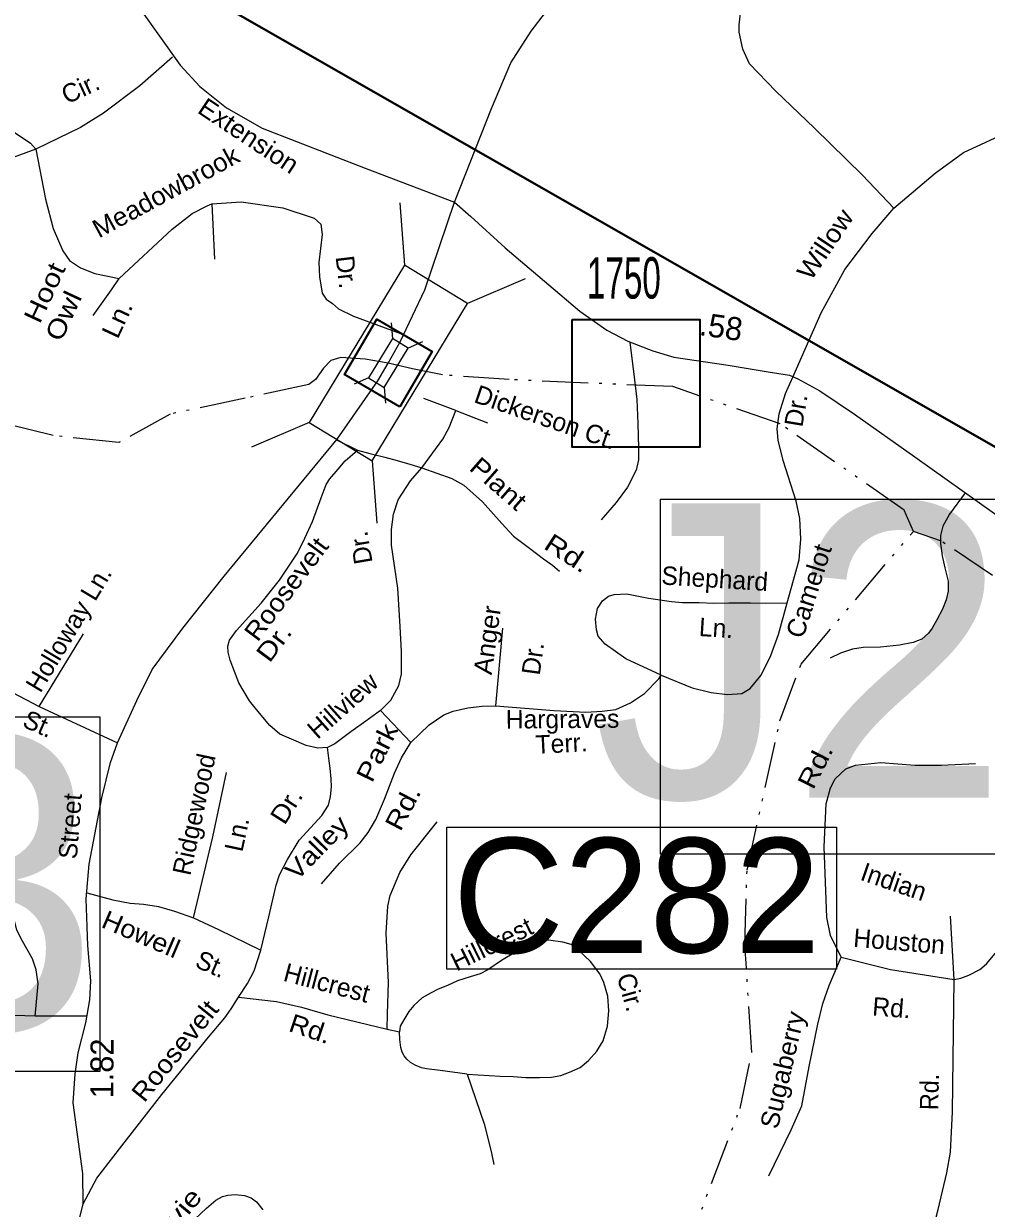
# Model space of a CAD drawing. Extents: x 583375 to 614032, y 233088 to 276691.
# Drawn here: x 606038 to 607084, y 240660 to 241948 of the extents above; entities that cross this region are included whole.
import ezdxf
from ezdxf.enums import TextEntityAlignment as Align

# ---------------------------------------------------------------- set-up
doc = ezdxf.new("R2010")
doc.units = 0
doc.header["$LTSCALE"] = 10
doc.linetypes.add('DASH_DOUBLE_DOT', pattern=[9.2, 5, -1.2, 0.3, -1.2, 0.3, -1.2])
doc.linetypes.add('LONG_DASHED', pattern=[7.5, 6, -1.5])
for name, color, linetype, lineweight in [('10', 7, 'Continuous', 40), ('11', 7, 'Continuous', 40), ('17', 7, 'Continuous', 13), ('31', 7, 'Continuous', 35), ('32', 7, 'Continuous', 25), ('35', 7, 'Continuous', 13), ('4', 7, 'Continuous', 35), ('50', 7, 'Continuous', 13), ('56', 7, 'Continuous', 40), ('59', 7, 'DASH_DOUBLE_DOT', 13)]:
    doc.layers.add(name, color=color, linetype=linetype, lineweight=lineweight)
doc.layers.add('8', color=7, linetype='Continuous')

msp = doc.modelspace()

# ---------------------------------------------------------------- linework, layer by layer
at = {"layer": '31'}
msp.add_lwpolyline([(606446.88, 241531.65), (606386.83, 241566.62), (606421.83, 241626.71), (606481.87, 241591.74)], close=True, dxfattribs=at)
at = {"layer": '31', "lineweight": 25}
msp.add_lwpolyline([(606498.04, 241074.42), (606921.64, 241074.42), (606921.64, 240920.27), (606498.04, 240920.27)], close=True, dxfattribs=at)
at = {"layer": '32'}
for points in [[(606506.26, 241753.89), (606546.59, 241855.71), (606567.66, 241905.62), (606589.82, 241940.01), (606620.86, 241981.04), (606762.74, 242159.61), (606937.32, 242377.45), (606953.81, 242394.66), (606992.14, 242421.21), (607079.62, 242477.28), (607184.8, 242547.11), (607247.66, 242593.97), (607288.29, 242629.31)], [(606142.66, 241995.24), (606208.3, 241903.13), (606229.55, 241879.82), (606258.56, 241856.75), (606297.24, 241834.42), (606409.07, 241791.12), (606506.26, 241753.89)], [(606434.35, 241579.18), (606447.11, 241602.29), (606474.21, 241658.71), (606506.26, 241753.89)], [(606506.26, 241753.89), (606523.95, 241738.33), (606561.45, 241704.45), (606613.54, 241660.16), (606642.7, 241635.66), (606671.87, 241614.82), (606694.78, 241602.83), (606721.87, 241592.41), (606744.78, 241585.63), (606803.64, 241576.77), (606847.39, 241569.48), (606870.3, 241565.83), (606879.42, 241562.02), (606903.38, 241548.99), (606940.87, 241523.46), (607006.5, 241477.08), (607093.22, 241415.42), (607214.57, 241330.37), (607236.44, 241317.86), (607255.19, 241310.57), (607284.88, 241301.19), (607325.77, 241292.85), (607346.53, 241290.64), (607363.18, 241288.42)], [(606097.39, 240642.82), (606102.81, 240665.07), (606102.27, 240698.16), (606091.97, 240774.66), (606094.14, 240806.45), (606097.39, 240829.24), (606105.52, 240861.79), (606109.86, 240886.74), (606110.94, 240907.36), (606107.69, 240945.88), (606106.06, 240996.72), (606109.32, 241034.15), (606122.87, 241106.31), (606132.63, 241144.83), (606140.16, 241166.32), (606161.1, 241212.37), (606177.91, 241246.01), (606210.98, 241291.04), (606255.98, 241347.46), (606378.79, 241496.39), (606422.96, 241559.76), (606434.35, 241579.18)]]:
    msp.add_lwpolyline(points, dxfattribs=at)
at = {"layer": '35'}
for p, q in [((606507.67, 241527.44), (606473.01, 241540.61)), ((606378.08, 241495.53), (606401.02, 241484.25)), ((606054.88, 241205.6), (606140.16, 241166.32)), ((606426.06, 241201.28), (606458.91, 241166.59)), ((607049.42, 240908.83), (607045.45, 240977.92)), ((606106.98, 240869.09), (606050.72, 240869.09))]:
    msp.add_line(p, q, dxfattribs=at)
for points in [[(606983.65, 241747.54), (606949.86, 241783.4), (606897.65, 241834.62), (606855.67, 241874.57), (606827.01, 241904.28), (606819.84, 241920.26), (606815.75, 241938.7), (606815.75, 241946.89), (606817.79, 241965.33), (606823.94, 241974.55), (606836.22, 241986.85), (606846.46, 241990.94), (606857.72, 241995.04), (606874.1, 241997.09), (606908.91, 241998.12), (606929.39, 242002.21), (606945.77, 242007.34), (606956.58, 242012.74)], [(606199.75, 241911.55), (606164.2, 241880.42), (606124.93, 241850.78), (606099.75, 241835.21), (606051.18, 241811.55)], [(606983.65, 241747.54), (607028.7, 241785.45), (607059.41, 241807.98), (607112.65, 241832.57), (607162.81, 241852.03), (607191.48, 241860.23), (607232.43, 241871.5), (607265.19, 241874.57), (607284.96, 241878.05)], [(606016.78, 241837.43), (606045.67, 241818.16), (606051.18, 241811.55), (605993.82, 241790.74)], [(606051.18, 241811.55), (606061.97, 241757.38), (606070.12, 241725.51), (606080.49, 241701.05), (606087.9, 241690.67), (606099.75, 241682.52), (606115.3, 241676.59), (606141.93, 241670.98)], [(606141.93, 241670.98), (606199.6, 241724.84), (606221.08, 241741.89), (606237.38, 241750.04), (606242.57, 241752.27), (606245.53, 241692.23)], [(606242.57, 241752.27), (606274.42, 241754.49), (606319.61, 241747.82), (606353.68, 241736.7), (606361.09, 241730.03), (606362.57, 241718.91), (606358.87, 241688.52), (606359.61, 241672.96), (606362.57, 241655.17), (606367.01, 241648.5), (606373.68, 241644.05), (606380.35, 241638.12), (606396.65, 241629.97), (606451.46, 241609.95)], [(606873.93, 241563.84), (606904.82, 241633.83), (606930.41, 241680.95), (606960.1, 241719.88), (606983.65, 241747.54)], [(606113.68, 241630.71), (606133.68, 241658.87), (606141.93, 241670.98)], [(606696.79, 241601.86), (606702.07, 241560.79), (606704.41, 241539.67), (606705.59, 241513.27), (606706.17, 241486.86), (606706.17, 241473.96), (606703.83, 241462.81), (606694.45, 241444.03), (606682.13, 241427.61), (606665.71, 241408.83)], [(606867.96, 241318.42), (606880.74, 241365.18), (606882.84, 241387.72), (606881.79, 241410.26), (606877.6, 241429.13), (606863.45, 241473.16), (606858.22, 241495.18), (606857.17, 241507.76), (606859.26, 241524.01), (606866.07, 241546.02), (606873.93, 241563.84)], [(606470.82, 241465.11), (606493.63, 241496.27), (606500.65, 241509.01), (606507.67, 241527.44), (606542.33, 241514.27)], [(606368.41, 241161.25), (606357.7, 241160.3), (606345.09, 241163.46), (606329.03, 241170.08), (606316.43, 241175.75), (606305.71, 241184.89), (606294.37, 241198.45), (606283.66, 241212), (606272, 241231.55), (606262.55, 241256.14), (606260.35, 241264.65), (606260.03, 241271.27), (606261.92, 241277.89), (606269.48, 241288.29), (606296.26, 241317.89), (606316.11, 241343.11), (606335.64, 241372.27), (606343.83, 241388.66), (606352.02, 241406.94), (606361.48, 241432.48), (606366.83, 241446.98), (606370.93, 241453.28), (606379.75, 241463.88), (606387.62, 241472.7), (606401.02, 241484.25)], [(606401.02, 241484.25), (606414.4, 241480.9), (606430.47, 241476.8), (606444.02, 241473.33), (606457.88, 241469.23), (606470.82, 241465.11)], [(606426.06, 241201.28), (606437.16, 241212.53), (606445.9, 241228.66), (606448.59, 241240.76), (606448.59, 241265.64), (606447.24, 241292.53), (606444.56, 241334.21), (606437.84, 241381.28), (606437.84, 241398.08), (606439.85, 241414.89), (606445.23, 241430.35), (606458.67, 241451.2), (606470.82, 241465.11)], [(606470.82, 241465.11), (606503.29, 241453.74), (606516.45, 241446.27), (606536.63, 241428.27), (606557.69, 241404.57), (606570.41, 241390.96), (606587.96, 241377.79), (606602.88, 241366.38), (606612.97, 241359.35), (606620.43, 241352.77)], [(607061.46, 241438), (607044.39, 241414.68), (607037.01, 241401.96), (607034.55, 241391.7), (607034.55, 241383.09), (607036.19, 241369.55), (607039.06, 241356.42), (607042.75, 241342.07), (607042.75, 241330.99), (607040.7, 241321.56), (607036.6, 241311.71), (607030.45, 241299.81), (607025.53, 241290.79), (607021.43, 241285.46), (607014.05, 241278.89), (607004.62, 241275.2), (606989.86, 241272.33), (606969.36, 241270.28), (606950.51, 241269.87), (606939.03, 241268.23), (606925.91, 241263.71), (606914.43, 241258.38)], [(606730.94, 241239.97), (606692.47, 241257.62), (606669.94, 241273.35), (606662.61, 241282.26), (606660.51, 241289.07), (606659.47, 241300.6), (606661.56, 241312.13), (606667.32, 241320.52), (606673.61, 241325.76), (606679.9, 241327.34), (606693.52, 241328.38), (606717.09, 241323.67), (606742.23, 241320), (606754.28, 241318.95), (606772.09, 241318.95), (606787.81, 241317.9), (606804.57, 241318.42), (606828.15, 241318.42), (606844.39, 241317.9), (606867.96, 241318.42)], [(606730.94, 241239.97), (606764.76, 241226.17), (606785.19, 241220.93), (606803, 241218.83), (606818.72, 241219.88), (606827.62, 241225.12), (606839.67, 241239.8), (606850.15, 241261.29), (606858.53, 241283.83), (606867.96, 241318.42)], [(605875.91, 241258.13), (605888.12, 241238.97), (605895.72, 241232.21), (605903.32, 241227.57), (605909.23, 241226.72), (605918.09, 241227.57), (605931.18, 241231.79), (605947.22, 241239.4), (605956.51, 241244.47), (605963.69, 241246.58), (605972.13, 241247.42), (605983.11, 241244.89), (605996.62, 241236.02), (606054.88, 241205.6), (606103, 241284.6)], [(606558.65, 241290.77), (606553.53, 241234.33), (606551.05, 241206.46)], [(606551.05, 241206.46), (606614.54, 241201.49), (606648.9, 241199.44), (606666.85, 241200.47), (606681.72, 241202.52), (606697.61, 241209.7), (606712.99, 241219.97), (606728.38, 241235.87), (606730.94, 241239.97)], [(606458.91, 241166.59), (606478.67, 241185.64), (606494.88, 241196.62), (606505.05, 241200.71), (606520.73, 241204.37), (606536.42, 241205.94), (606551.05, 241206.46)], [(606426.06, 241201.28), (606409.99, 241189.62), (606393.61, 241178.27), (606376.28, 241165.03), (606368.41, 241161.25)], [(606361.81, 241012.92), (606381.16, 241035.41), (606403.63, 241057.38), (606412.52, 241068.89), (606420.89, 241083.01), (606430.3, 241104.98), (606441.27, 241133.23), (606448.59, 241149.97), (606458.91, 241166.59)], [(606295.91, 240940.73), (606304.66, 240977.06), (606312.55, 241011.36), (606316.19, 241022.59), (606324.68, 241039.25), (606337.4, 241060.32), (606362.17, 241087.05), (606369.45, 241098.58), (606371.57, 241107.99), (606372.79, 241118.4), (606372.18, 241127.2), (606371.07, 241138.59), (606370.08, 241146.52), (606368.41, 241161.25)], [(606926.66, 240933.3), (606914.98, 240956.68), (606911.08, 240976.16), (606908.16, 241053.12), (606910.11, 241099.88), (606914.98, 241117.41), (606919.85, 241127.16), (606931.53, 241137.87), (606942.24, 241141.77), (606969.5, 241144.69), (607006.49, 241141.77), (607035.7, 241141.77), (607072.69, 241143.72)], [(606222.69, 240976.08), (606243.62, 241064), (606258.53, 241133.99)], [(606050.72, 240869.09), (605982.41, 240871.1), (605948.25, 240873.12), (605927.15, 240876.13), (605905.05, 240883.17), (605881.94, 240896.24), (605855.82, 240914.33), (605836.73, 240929.41), (605823.67, 240947.5), (605817.65, 240958.56), (605806.59, 240988.72), (605789.52, 241039.99), (605784.49, 241055.07), (605779.47, 241087.23)], [(606433.03, 240855.05), (606433.38, 240871.54), (606434.73, 240905.48), (606432.01, 240959.3), (606433.95, 240988.53), (606436.44, 241000.12), (606446.89, 241025.09), (606458.71, 241044.46), (606487.35, 241080.41)], [(606050.72, 240869.09), (606053.73, 240904.28), (606051.73, 240919.36), (606047.71, 240931.42), (606036.66, 240950.52), (606030.63, 240962.58), (606027.61, 240974.65), (606027.61, 240994.75), (606024.6, 241010.83), (606017.57, 241023.9), (606008.53, 241033.96), (605994.46, 241047.02), (605974.37, 241061.1)], [(607049.42, 240908.83), (607056.66, 240910.19), (607065.18, 240913.77), (607077.28, 240919.61), (607084.45, 240925.89), (607105.07, 240950.56), (607127.94, 240988.68), (607140.04, 241012.46), (607152.14, 241047.89)], [(606106.9, 241003.16), (606135.11, 240995.57), (606153.91, 240991.93), (606168.17, 240990.72), (606184.55, 240988.29), (606202.14, 240983.13), (606222.69, 240976.08)], [(606222.69, 240976.08), (606249.76, 240963.4), (606295.91, 240940.73)], [(606519.93, 240806.11), (606556.1, 240803.81), (606570.19, 240803.35), (606583.89, 240802.41), (606598.84, 240802.41), (606611.61, 240802.72), (606621.88, 240804.59), (606631.23, 240808.02), (606642.75, 240813.32), (606651.78, 240820.8), (606661.12, 240831.08), (606667.97, 240842.3), (606672.65, 240858.19), (606673.89, 240875.02), (606672.96, 240890.91), (606668.57, 240905.83), (606664.24, 240915.09), (606653.96, 240928.49), (606641.19, 240940.96), (606633.09, 240946.88), (606624.06, 240949.68), (606608.49, 240951.55), (606598.21, 240950.3), (606587.32, 240947.5), (606572.68, 240938.77), (606557.42, 240929.74), (606542.47, 240919.45), (606534.06, 240915.09), (606523.47, 240911.66), (606509.46, 240907.3), (606498.56, 240902.31), (606488.59, 240898.26), (606480.81, 240894.52), (606471.15, 240888.92), (606462.12, 240880.5), (606456.83, 240873.96), (606451.22, 240864.92), (606447.17, 240858.07), (606446.48, 240852.18)], [(606271.45, 240889.65), (606281.26, 240904.43), (606288.59, 240918.39), (606295.91, 240940.73)], [(606847.8, 240695.61), (606872.14, 240745.29), (606883.82, 240771.59), (606891.61, 240814.46), (606901.35, 240860.24), (606906.71, 240882.81), (606913.53, 240902.3), (606926.66, 240933.3)], [(606926.66, 240933.3), (606980.21, 240919.66), (607024.02, 240912.84), (607049.42, 240908.83)], [(606886.16, 240204.04), (606942.24, 240337.41), (606960.74, 240386.12), (606989.94, 240497.17), (607031.8, 240658.88), (607041.54, 240698.63), (607045.43, 240721.03), (607047.38, 240764.87), (607049.42, 240908.83)], [(606102.81, 240665.07), (606117.68, 240693.06), (606142.23, 240724.95), (606188.22, 240784.04), (606238.9, 240846.26), (606256.85, 240867.37), (606263.46, 240877.1), (606271.45, 240889.65)], [(606271.45, 240889.65), (606313, 240884.82), (606340.21, 240878.89), (606368.81, 240870.51), (606433.03, 240855.05), (606446.48, 240852.18)], [(606519.93, 240806.11), (606490.67, 240810.08), (606475.82, 240811.76), (606470.6, 240813.01), (606463.7, 240815.73), (606458.47, 240818.66), (606454.5, 240822.21), (606451.78, 240825.77), (606449.48, 240829.95), (606448.02, 240834.97), (606446.97, 240843.76), (606446.48, 240852.18)], [(606519.93, 240806.11), (606538.54, 240752.08), (606546.07, 240721.95), (606548.99, 240707.73)], [(606224.15, 240648.35), (606236.94, 240660.45), (606246.97, 240669.1), (606254.23, 240672.91), (606260.11, 240674.29), (606268.06, 240674.99), (606278.09, 240673.95), (606285.35, 240671.53), (606291.23, 240667.37), (606298.15, 240658.38)]]:
    msp.add_lwpolyline(points, dxfattribs=at)
at = {"layer": '4'}
msp.add_lwpolyline([(606634.08, 241626.65), (606773.05, 241626.65), (606773.05, 241487.57), (606634.08, 241487.57)], close=True, dxfattribs=at)
at = {"layer": '4', "lineweight": 25}
for points in [[(606730.27, 241431.03), (607650.49, 241431.03), (607650.49, 241045.27), (606730.27, 241045.27)], [(605238.03, 241194.6), (606120.94, 241194.6), (606120.94, 240808.84), (605238.03, 240808.84)]]:
    msp.add_lwpolyline(points, close=True, dxfattribs=at)
at = {"layer": '50'}
for p, q in [((606446.84, 241753.3), (606452.01, 241685.42)), ((606583, 241670.72), (606520.41, 241643.94)), ((606348.29, 241514.42), (606285.71, 241487.64)), ((606416.7, 241472.93), (606421.87, 241405.05))]:
    msp.add_line(p, q, dxfattribs=at)
at = {"layer": '50', "linetype": 'LONG_DASHED'}
for p, q in [((606437.47, 241622.71), (606438.77, 241605.74)), ((606471.51, 241602.06), (606455.87, 241595.37)), ((606412.84, 241562.99), (606397.19, 241556.29)), ((606429.94, 241552.62), (606431.23, 241535.65))]:
    msp.add_line(p, q, dxfattribs=at)
at = {"layer": '50'}
msp.add_lwpolyline([(606416.7, 241472.93), (606520.41, 241643.94), (606452.01, 241685.42), (606348.29, 241514.42)], close=True, dxfattribs=at)
at = {"layer": '50', "linetype": 'LONG_DASHED'}
msp.add_lwpolyline([(606429.94, 241552.62), (606455.87, 241595.37), (606438.77, 241605.74), (606412.84, 241562.99)], close=True, dxfattribs=at)
at = {"layer": '56'}
msp.add_lwpolyline([(604885.7, 242675.8), (605024.19, 242587.73), (605224.46, 242556.75), (607616.5, 241189.13), (607988.37, 240990.14), (608261.24, 240842.55), (608478.19, 240727.39), (608743.76, 240586.54), (608978.51, 240462.52)], dxfattribs=at)
at = {"layer": '59'}
for points in [[(606434.35, 241579.18), (606409.09, 241583.19), (606382.91, 241585.03), (606371.82, 241581.95), (606363.82, 241573.63), (606355.19, 241561.3), (606348.11, 241555.75), (606278.69, 241540.95), (606197.31, 241523.61), (606141.56, 241492.75), (606070.19, 241500.22), (605956.19, 241528.56)], [(607005.06, 241396.08), (606995, 241419.3), (606860.25, 241513.06), (606743.5, 241553.47), (606565.81, 241561.09), (606493.18, 241566.23), (606460.53, 241572.71), (606434.35, 241579.18)], [(605706.31, 240159.44), (605774.88, 240150.05), (605838.25, 240154.73), (605876.38, 240169.97), (606153.44, 240152.3), (606237.25, 240154.59), (606386.88, 240225.53), (606569.81, 240278.8), (606653.62, 240324.09), (606702.06, 240388.11), (606712.44, 240450.92), (606752.94, 240601.11), (606816.69, 240768.83), (606829.5, 240829.58), (606821.88, 240946.77), (606824.31, 241027.72), (606859.94, 241190.02), (606882.81, 241251.56), (607005.06, 241396.08)], [(607822.5, 240958.28), (607563.44, 241113.61), (607437.27, 241164.01), (607397.84, 241176.34), (607376.59, 241186.51), (607362.11, 241197.3), (607342.09, 241210.24), (607317.45, 241228.73), (607297.43, 241244.45), (607284.8, 241252.47), (607167.5, 241296.73), (607035.5, 241385.45), (607005.06, 241396.08)]]:
    msp.add_lwpolyline(points, dxfattribs=at)

# ---------------------------------------------------------------- texts
at = {"layer": '10'}
for s, rotation, p in [('Cir.', 24.844, (606103.9, 241868.95)), ('Dr.', 276.922, (606379.18, 241676.89)), ('Dickerson Ct.', 341.068, (606602.19, 241510.83)), ('Dr.', 80.592, (606887.25, 241526.29)), ('Dr.', 99.771, (606414.4, 241379.95)), ('Shephard', 356.423, (606788.61, 241334.84)), ('Holloway Ln.', 59.1, (606095.55, 241285.25)), ('Ln.', 356.423, (606790.07, 241281.25)), ('Dr.', 82.136, (606601.34, 241256.61)), ('Hillview', 41.575, (606391.39, 241199.3)), ('St.', 336.227, (606050.39, 241177.72)), ('Hargraves', 0.427, (606623.81, 241182.18)), ('Terr.', 2.921, (606623.17, 241155.66)), ('Ridgewood', 77.976, (606233.06, 241086.42)), ('Ln.', 77.976, (606279.6, 241064.92)), ('Indian', 340.971, (606980.56, 241005.75)), ('Hillcrest', 26.305, (606551.23, 240938.52)), ('Houston', 355.437, (606988.85, 240940.44)), ('St.', 336.606, (606238, 240916.5)), ('Hillcrest', 345.16, (606365.08, 240895.58)), ('Cir.', 285.853, (606688.19, 240892.49)), ('Rd.', 355.437, (606980.58, 240868.3))]:
    msp.add_text(s, height=20, rotation=rotation, dxfattribs=at).set_placement(p, align=Align.CENTER)
for s, rotation, width, p in [('Meadowbrook', 28.563, 1.05, (606197.32, 241756.57)), ('Willow', 56.064, 1.1, (606917.49, 241702.67)), ('Hoot', 64.998, 1.2, (606069.88, 241651.49)), ('Owl', 64.998, 1.2, (606090.35, 241626.17)), ('Ln.', 64.998, 1.1, (606148.84, 241622.77)), ('Plant', 318.759, 1.15, (606547.42, 241440.55)), ('Roosevelt', 53.15, 1.1, (606331.51, 241327.47)), ('Rd.', 327.005, 1.25, (606623.76, 241364.04)), ('Camelot', 72.366, 1.05, (606900.87, 241328.26)), ('Anger', 82.136, 1.05, (606551.78, 241276.59)), ('Dr.', 53.15, 1.2, (606318.1, 241269.29)), ('Park', 63.732, 1.2, (606431.21, 241151.36)), ('Rd.', 63.176, 1.2, (606907.36, 241136.52)), ('Rd.', 62.355, 1.2, (606459.12, 241090.9)), ('Dr.', 57.686, 1.1, (606332.14, 241092.44)), ('Valley', 45.769, 1.15, (606363.97, 241045.27)), ('Howell', 336.819, 1.1, (606161.76, 240948.92)), ('Roosevelt', 51.114, 1.1, (606210.28, 240825.11)), ('Rd.', 341.492, 1.1, (606346.54, 240845.86)), ('Sugaberry', 76.807, 1.05, (606872.4, 240808.41)), ('Rd.', 88.727, 0.95, (607032.41, 240786.48)), ('Davie', 50.321, 1.25, (606206.09, 240638.88))]:
    msp.add_text(s, height=20, rotation=rotation, dxfattribs=dict(at, width=width)).set_placement(p, align=Align.CENTER)
at = {"layer": '11', "width": 1.05}
msp.add_text('Extension', height=20, rotation=326.467, dxfattribs=at).set_placement((606277.08, 241817.89), align=Align.CENTER)
at = {"layer": '11'}
msp.add_text('Street', height=20, rotation=85.476, dxfattribs=at).set_placement((606098.65, 241074.83), align=Align.CENTER)
at = {"layer": '17'}
for s, rotation, p in [('.58', 351.7, (606794.4, 241606.29)), ('1.82', 89.726, (606135.66, 240812.16))]:
    msp.add_text(s, height=25, rotation=rotation, dxfattribs=at).set_placement(p, align=Align.CENTER)
at = {"layer": '31'}
msp.add_text('C282', height=125, dxfattribs=at).set_placement((606504.54, 240937.76))
at = {"layer": '4'}
for s, p in [('J256', (606656.59, 241106.44)), ('J123', (605192.24, 240853.61))]:
    msp.add_text(s, height=320, dxfattribs=at).set_placement(p)
at = {"layer": '8', "width": 0.6}
msp.add_text('1750', height=45, dxfattribs=at).set_placement((606690.4, 241649.23), align=Align.CENTER)

doc.saveas('drawing.dxf')
